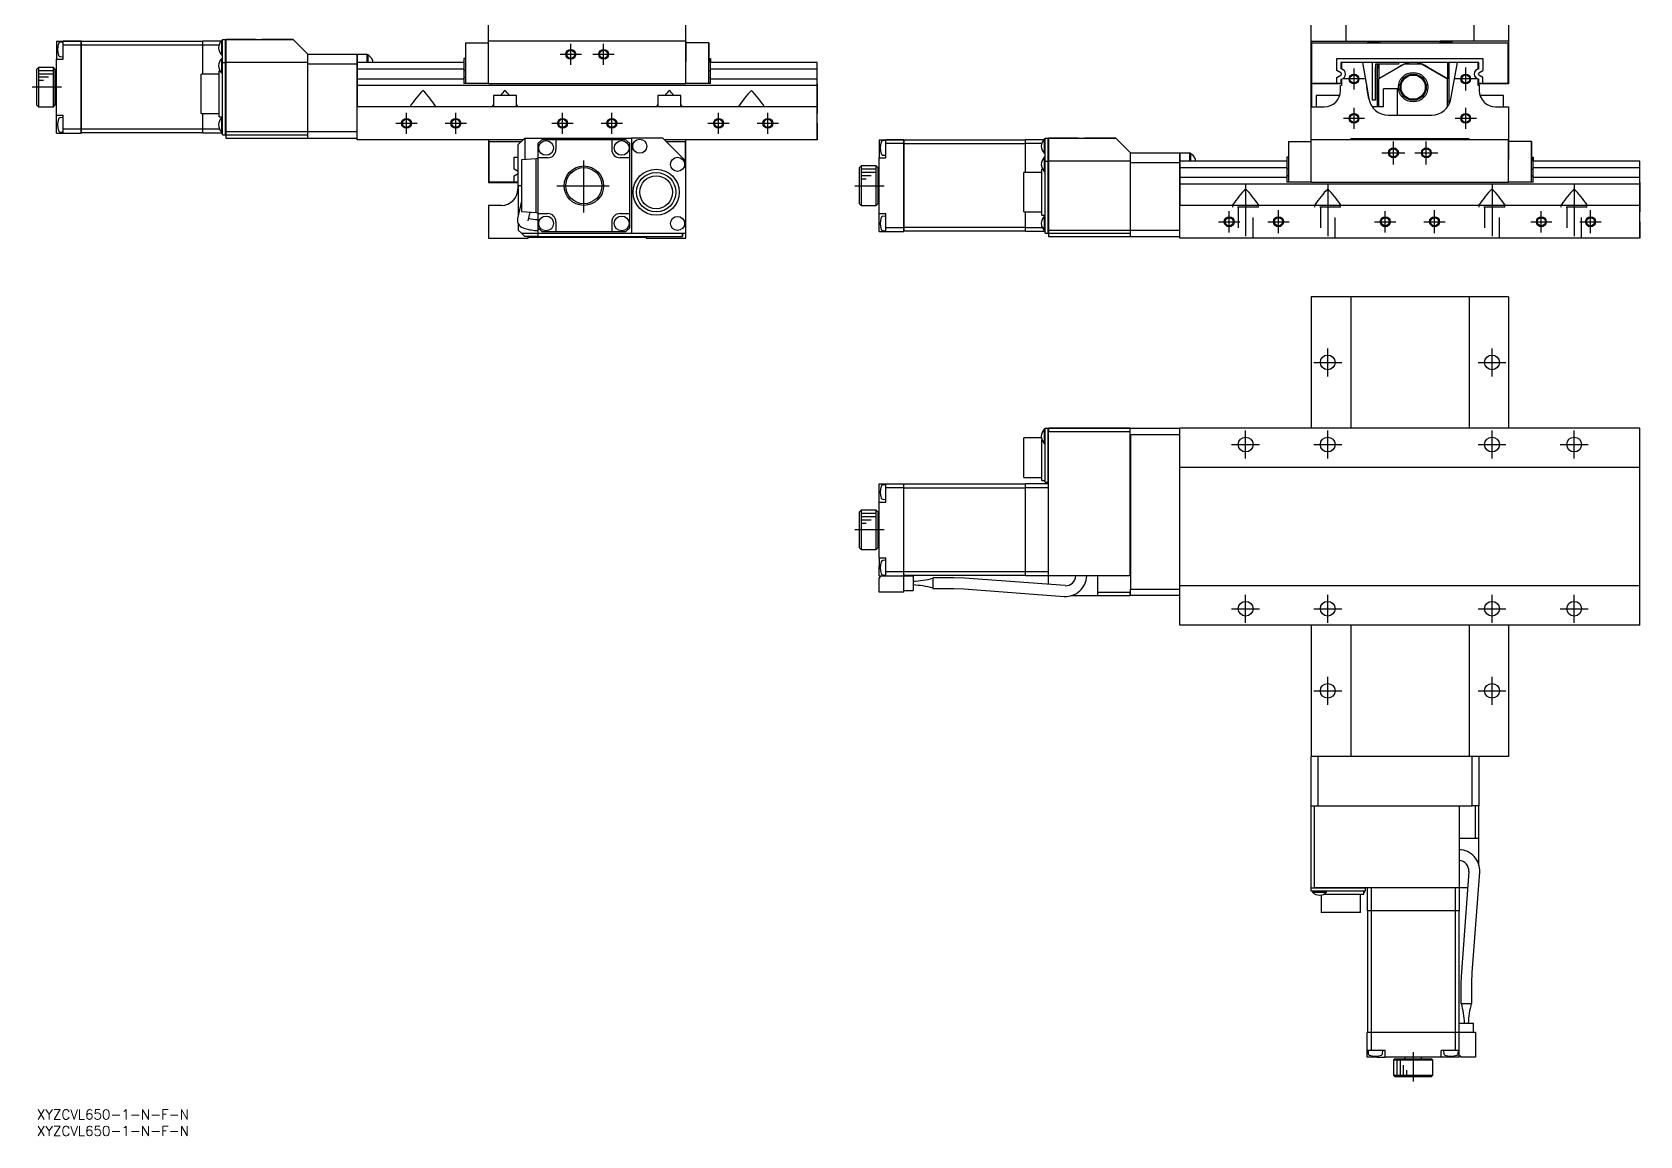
# Model space of a CAD drawing. Extents: x -1 to 997, y -8 to 826.
# Drawn here: x -1.4 to 487.9, y -8 to 328.1 of the extents above; entities that cross this region are included whole.
import ezdxf

# ---------------------------------------------------------------- set-up
doc = ezdxf.new("R2010")
doc.units = 0
doc.header["$LTSCALE"] = 0.5
doc.linetypes.add('CENTER', pattern=[50.8, 31.75, -6.35, 6.35, -6.35])
doc.linetypes.add('DASHED', pattern=[19.05, 12.7, -6.35])
for name, color, linetype in [('MSM_CENTER', 1, 'CENTER'), ('MSM_CONTINUOUS', 7, 'CONTINUOUS'), ('MSM_DASHED', 4, 'DASHED'), ('MSM_NARROW', 5, 'CONTINUOUS'), ('MSM_PART_NUMBER', 7, 'CONTINUOUS')]:
    doc.layers.add(name, color=color, linetype=linetype)
doc.styles.get("Standard").update_dxf_attribs({"font": 'txt.shx', "height": 3, "bigfont": 'bigfont.shx'})

# ---------------------------------------------------------------- blocks, each defined once
blk = doc.blocks.new('*U2')
at = {"layer": 'MSM_PART_NUMBER'}
blk.add_text('XYZCVL650-1-N-F-N', height=3, dxfattribs=at).set_placement((0, -3))
blk = doc.blocks.new('*U3')
at = {"layer": 'MSM_PART_NUMBER'}
blk.add_text('XYZCVL650-1-N-F-N', height=3, dxfattribs=at).set_placement((0, -8))

msp = doc.modelspace()

# ---------------------------------------------------------------- linework, layer by layer
at = {"layer": 'MSM_CENTER'}
for p, q in [((162.5, 318.09), (162.5, 324.55)), ((172.5, 318.09), (172.5, 324.55)), ((159.27, 321.32), (165.73, 321.32)), ((169.27, 321.32), (175.73, 321.32)), ((404.16, 313.82), (397.7, 313.82)), ((400.93, 310.59), (400.93, 317.05)), ((438.43, 313.82), (431.43, 313.82)), ((434.93, 310.32), (434.93, 317.32)), ((7.45, 311.32), (-1.45, 311.32)), ((112.5, 297.09), (112.5, 303.55)), ((127.5, 297.09), (127.5, 303.55)), ((160, 297.09), (160, 303.55)), ((175, 297.09), (175, 303.55)), ((207.5, 297.09), (207.5, 303.55)), ((222.5, 297.09), (222.5, 303.55)), ((400.93, 298.59), (400.93, 305.05)), ((434.93, 298.59), (434.93, 305.05)), ((109.27, 300.32), (115.73, 300.32)), ((124.27, 300.32), (130.73, 300.32)), ((156.77, 300.32), (163.23, 300.32)), ((171.77, 300.32), (178.23, 300.32)), ((204.27, 300.32), (210.73, 300.32)), ((219.27, 300.32), (225.73, 300.32)), ((404.16, 301.82), (397.7, 301.82)), ((438.16, 301.82), (431.7, 301.82)), ((412.93, 287.82), (412.93, 294.82)), ((422.93, 287.82), (422.93, 294.82)), ((166.5, 273.12), (166.5, 289.52)), ((409.43, 291.32), (416.43, 291.32)), ((419.43, 291.32), (426.43, 291.32)), ((158.3, 281.32), (174.7, 281.32)), ((248.98, 281.32), (257.88, 281.32)), ((367.93, 281.82), (367.93, 263.32)), ((392.93, 281.82), (392.93, 263.32)), ((442.93, 281.82), (442.93, 263.32)), ((467.93, 281.82), (467.93, 263.32)), ((359.7, 270.32), (366.16, 270.32)), ((362.93, 267.09), (362.93, 273.55)), ((374.7, 270.32), (381.16, 270.32)), ((377.93, 266.82), (377.93, 273.82)), ((407.2, 270.32), (413.66, 270.32)), ((410.43, 267.09), (410.43, 273.55)), ((422.2, 270.32), (428.66, 270.32)), ((425.43, 266.82), (425.43, 273.82)), ((454.7, 270.32), (461.16, 270.32)), ((457.93, 267.09), (457.93, 273.55)), ((469.7, 270.32), (476.16, 270.32)), ((472.93, 266.82), (472.93, 273.82)), ((392.93, 223.25), (392.93, 231.75)), ((442.93, 223.25), (442.93, 231.75)), ((388.68, 227.5), (397.18, 227.5)), ((438.68, 227.5), (447.18, 227.5)), ((367.93, 198.25), (367.93, 206.75)), ((392.93, 198.25), (392.93, 206.75)), ((442.93, 198.25), (442.93, 206.75)), ((467.93, 198.25), (467.93, 206.75)), ((363.68, 202.5), (372.18, 202.5)), ((388.68, 202.5), (397.18, 202.5)), ((438.68, 202.5), (447.18, 202.5)), ((463.68, 202.5), (472.18, 202.5)), ((257.88, 176.5), (248.98, 176.5)), ((367.93, 148.25), (367.93, 156.75)), ((392.93, 148.25), (392.93, 156.75)), ((442.93, 148.25), (442.93, 156.75)), ((467.93, 148.25), (467.93, 156.75)), ((363.68, 152.5), (372.18, 152.5)), ((388.68, 152.5), (397.18, 152.5)), ((438.68, 152.5), (447.18, 152.5)), ((463.68, 152.5), (472.18, 152.5)), ((388.68, 127.5), (397.18, 127.5)), ((392.93, 123.25), (392.93, 131.75)), ((438.68, 127.5), (447.18, 127.5)), ((442.93, 123.25), (442.93, 131.75)), ((418.93, 17.45), (418.93, 8.55))]:
    msp.add_line(p, q, dxfattribs=at)
at = {"layer": 'MSM_CONTINUOUS'}
for p, q in [((137.5, 312.32), (137.5, 335.32)), ((197.5, 312.32), (197.5, 335.32)), ((387.93, 312.32), (387.93, 335.32)), ((398.43, 335.32), (398.43, 325.32)), ((437.43, 335.32), (437.43, 325.32)), ((447.93, 335.32), (447.93, 312.32)), ((447.93, 335.32), (447.93, 322.82)), ((6, 325.32), (6, 319.82)), ((6, 325.32), (13.5, 325.32)), ((8, 325.07), (7.01, 324.98)), ((13.5, 325.32), (8, 325.32)), ((8, 319.82), (8, 325.32)), ((13.5, 324.12), (8, 324.12)), ((13.5, 325.32), (13.5, 297.32)), ((13.5, 297.32), (13.5, 325.32)), ((50.5, 325.22), (13.5, 325.22)), ((50.5, 325.22), (13.5, 325.22)), ((50.5, 324.08), (13.5, 324.08)), ((56.06, 325.32), (50.5, 325.32)), ((50.5, 315.32), (50.5, 325.32)), ((56.06, 325.32), (50.5, 325.32)), ((55.41, 324.12), (50.5, 324.12)), ((56.5, 325.47), (56.21, 325.47)), ((56.21, 325.47), (56.21, 321.17)), ((56.5, 325.82), (57.4, 325.82)), ((56.5, 296.82), (56.5, 325.82)), ((57.5, 325.72), (57.4, 325.82)), ((57.4, 296.82), (57.4, 325.82)), ((57.5, 325.82), (57.5, 296.82)), ((57.5, 325.82), (78, 325.82)), ((66.5, 325.82), (57.5, 325.82)), ((78, 325.82), (68.5, 325.82)), ((78, 325.82), (82.5, 321.32)), ((82.5, 321.32), (78, 325.82)), ((130.5, 324.82), (130.5, 312.42)), ((130.5, 324.82), (137.5, 324.82)), ((197.5, 325.32), (137.5, 325.32)), ((197.5, 324.97), (197.5, 325.32)), ((197.5, 325.32), (197.5, 319.12)), ((204.5, 324.82), (197.5, 324.82)), ((204.5, 324.82), (204.5, 318.82)), ((204.5, 312.42), (204.5, 324.82)), ((387.93, 325.32), (427.13, 325.32)), ((388.13, 324.82), (447.73, 324.82)), ((388.13, 312.42), (388.13, 324.82)), ((405.13, 324.97), (405.13, 325.32)), ((405.13, 324.97), (405.13, 325.32)), ((408.73, 324.97), (405.13, 324.97)), ((408.73, 325.32), (408.73, 324.97)), ((447.93, 325.32), (427.13, 325.32)), ((427.13, 324.97), (427.13, 325.32)), ((427.13, 324.97), (427.13, 325.32)), ((430.73, 324.97), (427.13, 324.97)), ((430.73, 325.32), (430.73, 324.97)), ((447.73, 324.82), (447.73, 312.42)), ((6, 302.82), (6, 319.82)), ((6, 319.82), (8, 319.82)), ((7.01, 320.66), (8, 320.57)), ((56.21, 321.17), (56.5, 321.17)), ((56.5, 319.97), (56.21, 319.97)), ((56.21, 319.97), (56.21, 315.67)), ((56.5, 318.82), (57.4, 318.82)), ((57.5, 318.78), (57.4, 318.82)), ((82.5, 318.82), (57.5, 318.82)), ((82.5, 295.82), (82.5, 321.32)), ((82.5, 321.32), (100.5, 321.32)), ((97.5, 318.32), (82.5, 318.32)), ((97.5, 295.32), (97.5, 321.32)), ((97.5, 315.32), (97.5, 321.32)), ((97.5, 321.22), (97.5, 305.32)), ((130, 318.82), (97.5, 318.82)), ((100.5, 318.82), (100.5, 321.32)), ((100.5, 321.32), (100.5, 318.82)), ((100.7, 321.17), (100.5, 321.17)), ((100.7, 321.17), (100.7, 318.82)), ((102.15, 319.54), (102.15, 318.82)), ((130, 320.02), (130, 312.42)), ((130.5, 320.02), (130, 320.02)), ((204.5, 320.02), (205, 320.02)), ((205, 312.42), (205, 320.02)), ((205, 320.02), (205, 318.82)), ((237.5, 318.82), (205, 318.82)), ((237.5, 295.32), (237.5, 318.82)), ((237.5, 315.32), (237.5, 318.82)), ((237.5, 315.32), (237.5, 318.82)), ((395.73, 320.02), (440.13, 320.02)), ((395.73, 316.35), (395.73, 320.02)), ((403.48, 318.82), (396.93, 318.82)), ((396.93, 318.82), (396.93, 316.9)), ((397.13, 318.82), (397.13, 316.86)), ((403.48, 318.82), (405.43, 307.78)), ((438.73, 318.82), (403.48, 318.82)), ((403.48, 318.82), (404.89, 310.82)), ((406.43, 318.82), (406.43, 307.32)), ((407.43, 318.32), (407.43, 307.32)), ((414.43, 318.32), (407.43, 318.32)), ((407.43, 318.32), (407.43, 317.32)), ((407.93, 318.32), (407.93, 305.32)), ((416.22, 318.32), (408.43, 313.82)), ((408.43, 318.32), (408.43, 313.82)), ((414.43, 318.82), (414.43, 318.32)), ((414.43, 318.82), (414.43, 318.32)), ((421.64, 318.32), (416.22, 318.32)), ((429.43, 313.82), (421.64, 318.32)), ((421.64, 318.32), (429.43, 313.82)), ((429.43, 318.82), (429.43, 313.82)), ((429.43, 318.82), (429.43, 313.82)), ((429.93, 306.82), (429.93, 318.82)), ((429.93, 306.82), (429.93, 318.82)), ((430.43, 307.78), (432.38, 318.82)), ((438.93, 318.82), (438.73, 318.82)), ((438.73, 316.86), (438.73, 318.82)), ((438.73, 316.86), (438.73, 318.82)), ((438.83, 318.42), (438.73, 318.52)), ((438.73, 318.52), (438.93, 318.32)), ((438.83, 316.88), (438.83, 318.82)), ((438.83, 318.42), (438.93, 318.32)), ((438.93, 316.9), (438.93, 318.82)), ((440.13, 320.02), (440.13, 316.35)), ((447.93, 319.82), (447.93, 312.32)), ((0.5, 317.32), (0, 316.82)), ((0, 305.82), (0, 316.82)), ((5, 317.32), (0.5, 317.32)), ((0.5, 317.32), (0.5, 305.32)), ((5, 305.32), (5, 317.32)), ((5.5, 316.82), (5, 317.32)), ((5.5, 316.82), (5.5, 305.82)), ((6, 313.82), (5.5, 313.82)), ((50, 303.32), (50, 315.32)), ((55.5, 315.32), (50, 315.32)), ((55.5, 302.32), (55.5, 316.32)), ((55.7, 316.32), (55.5, 316.32)), ((56.21, 315.67), (56.5, 315.67)), ((97.5, 316.86), (130, 316.86)), ((130, 313.78), (97.5, 313.78)), ((130.5, 316.35), (130, 316.35)), ((130.5, 314.3), (130, 314.3)), ((204.5, 316.35), (205, 316.35)), ((204.5, 314.3), (205, 314.3)), ((205, 316.86), (237.5, 316.86)), ((237.5, 313.78), (205, 313.78)), ((396.92, 315.66), (395.73, 316.35)), ((395.73, 314.3), (396.92, 314.99)), ((395.73, 312.42), (395.73, 314.3)), ((396.93, 313.75), (396.93, 312.42)), ((397.13, 313.78), (397.13, 311.82)), ((407.43, 307.32), (407.43, 317.32)), ((408.43, 305.32), (408.43, 313.82)), ((429.43, 305.37), (429.43, 313.82)), ((438.73, 311.82), (438.73, 313.78)), ((438.73, 311.82), (438.73, 313.78)), ((438.83, 311.82), (438.83, 313.76)), ((438.93, 312.42), (438.93, 313.75)), ((438.94, 315.66), (440.13, 316.35)), ((440.13, 314.3), (438.94, 314.99)), ((440.13, 312.42), (440.13, 314.3)), ((5.5, 308.82), (6, 308.82)), ((237.5, 311.82), (97.5, 311.82)), ((137.5, 312.42), (130, 312.42)), ((197.5, 312.32), (137.5, 312.32)), ((139, 308.82), (139, 305.32)), ((146, 308.82), (139, 308.82)), ((146, 305.32), (146, 308.82)), ((196, 308.82), (189, 308.82)), ((189, 308.82), (189, 305.32)), ((196, 305.32), (196, 308.82)), ((205, 312.42), (197.5, 312.42)), ((237.5, 312.32), (237.5, 305.32)), ((237.5, 311.82), (237.5, 312.32)), ((396.53, 312.32), (387.93, 312.32)), ((387.93, 305.32), (387.93, 312.32)), ((388.03, 312.32), (388.03, 305.32)), ((396.93, 312.42), (388.13, 312.42)), ((396.43, 308.82), (389.43, 308.82)), ((389.43, 308.82), (389.43, 305.32)), ((396.43, 308.37), (396.43, 308.82)), ((396.53, 312.42), (396.53, 312.32)), ((396.53, 312.42), (396.53, 312.32)), ((397.13, 311.82), (396.83, 311.82)), ((396.83, 310.32), (396.83, 311.82)), ((404.8, 311.32), (405.43, 307.78)), ((404.8, 311.32), (404.89, 310.82)), ((404.89, 310.82), (404.8, 311.32)), ((404.89, 310.82), (404.8, 311.32)), ((404.89, 310.82), (404.93, 310.82)), ((404.93, 310.61), (404.93, 310.82)), ((405.43, 307.78), (404.93, 310.61)), ((405.43, 307.78), (404.93, 310.61)), ((404.93, 310.61), (405.43, 307.78)), ((404.93, 310.61), (405.43, 307.78)), ((414.13, 310.82), (409.93, 310.82)), ((409.93, 305.32), (409.93, 310.82)), ((414.13, 302.82), (414.13, 310.82)), ((439.03, 311.82), (438.73, 311.82)), ((447.73, 312.42), (438.93, 312.42)), ((438.93, 312.42), (438.93, 311.82)), ((438.93, 311.82), (438.93, 312.42)), ((439.03, 311.82), (439.03, 310.32)), ((439.03, 311.82), (439.03, 310.32)), ((439.33, 312.32), (439.33, 312.42)), ((447.93, 312.32), (439.33, 312.32)), ((446.43, 308.82), (439.43, 308.82)), ((439.43, 308.82), (439.43, 308.37)), ((446.43, 305.32), (446.43, 308.82)), ((0, 305.82), (0.5, 305.32)), ((0.5, 305.32), (5, 305.32)), ((5, 305.32), (5.5, 305.82)), ((237.5, 305.32), (97.5, 305.32)), ((113.76, 305.32), (113.6, 305.45)), ((121.24, 305.32), (121.4, 305.45)), ((138.76, 305.32), (138.6, 305.45)), ((146.24, 305.32), (146.4, 305.45)), ((188.76, 305.32), (188.6, 305.45)), ((196.24, 305.32), (196.4, 305.45)), ((213.76, 305.32), (213.6, 305.45)), ((221.24, 305.32), (221.4, 305.45)), ((237.5, 307.78), (237.5, 303.32)), ((237.5, 305.32), (237.5, 303.32)), ((387.93, 305.32), (391.83, 305.32)), ((387.93, 295.32), (387.93, 305.32)), ((407.43, 307.32), (406.43, 307.32)), ((409.93, 305.32), (406.46, 305.32)), ((429.93, 306.82), (429.43, 306.82)), ((429.93, 306.22), (429.93, 306.82)), ((444.03, 305.32), (447.93, 305.32)), ((447.93, 305.32), (447.93, 295.32)), ((447.93, 305.32), (447.93, 301.82)), ((6, 297.32), (6, 302.82)), ((6, 302.82), (8, 302.82)), ((8, 302.07), (7.01, 301.98)), ((8, 297.32), (8, 302.82)), ((50.5, 298.56), (13.5, 298.56)), ((50, 303.32), (55.5, 303.32)), ((50.5, 297.32), (50.5, 303.32)), ((55.5, 302.32), (56.5, 302.32)), ((56.5, 301.97), (56.21, 301.97)), ((56.21, 301.97), (56.21, 297.67)), ((237.5, 300.32), (237.5, 295.32)), ((411.34, 302.82), (424.52, 302.82)), ((447.93, 298.82), (447.93, 295.32)), ((6, 297.32), (13.5, 297.32)), ((7.01, 297.66), (8, 297.57)), ((13.5, 298.52), (8, 298.52)), ((50.5, 297.42), (13.5, 297.42)), ((55.6, 298.52), (50.5, 298.52)), ((56.5, 297.32), (50.5, 297.32)), ((56.21, 297.67), (56.5, 297.67)), ((56.5, 296.82), (57.4, 296.82)), ((57.4, 296.82), (57.5, 296.92)), ((57.5, 297.82), (97.5, 297.82)), ((57.5, 296.82), (82.5, 296.82)), ((57.5, 296.72), (57.6, 296.82)), ((57.5, 296.72), (57.5, 295.82)), ((57.5, 295.82), (97.5, 295.82)), ((148, 295.32), (97.5, 295.32)), ((137.5, 295.32), (137.5, 282.32)), ((137.7, 282.42), (137.7, 294.82)), ((137.7, 294.82), (147.5, 294.82)), ((146.5, 293.82), (148.5, 295.82)), ((146.5, 281.32), (146.5, 293.82)), ((148.5, 295.82), (181, 295.82)), ((148.5, 295.82), (148.5, 289.29)), ((153.7, 295.32), (152.5, 294.12)), ((152.5, 294.12), (152.5, 268.52)), ((158, 295.32), (153.7, 295.32)), ((158, 295.32), (158, 292.32)), ((179.3, 295.32), (158, 295.32)), ((175, 295.32), (175, 292.32)), ((180.5, 294.12), (179.3, 295.32)), ((180.5, 268.52), (180.5, 294.12)), ((181, 295.82), (181, 266.82)), ((190.5, 295.82), (181, 295.82)), ((197.5, 288.82), (190.5, 295.82)), ((197.5, 288.82), (190.5, 295.82)), ((237.5, 295.32), (191, 295.32)), ((191.5, 294.82), (197.3, 294.82)), ((197.3, 294.82), (197.3, 289.02)), ((197.5, 292.82), (197.5, 295.32)), ((197.5, 288.82), (197.5, 295.32)), ((237.5, 295.32), (237.5, 295.62)), ((256.43, 295.32), (263.93, 295.32)), ((256.43, 295.32), (256.43, 289.82)), ((258.43, 295.07), (257.44, 294.98)), ((263.93, 295.32), (258.43, 295.32)), ((258.43, 289.82), (258.43, 295.32)), ((263.93, 294.12), (258.43, 294.12)), ((263.93, 295.32), (263.93, 267.32)), ((263.93, 267.32), (263.93, 295.32)), ((300.93, 295.22), (263.93, 295.22)), ((300.93, 295.22), (263.93, 295.22)), ((300.93, 294.08), (263.93, 294.08)), ((306.49, 295.32), (300.93, 295.32)), ((300.93, 285.32), (300.93, 295.32)), ((306.49, 295.32), (300.93, 295.32)), ((305.84, 294.12), (300.93, 294.12)), ((306.93, 295.47), (306.64, 295.47)), ((306.64, 295.47), (306.64, 291.17)), ((306.93, 295.82), (307.83, 295.82)), ((306.93, 266.82), (306.93, 295.82)), ((307.93, 295.72), (307.83, 295.82)), ((307.83, 266.82), (307.83, 295.82)), ((307.93, 295.82), (328.43, 295.82)), ((307.93, 295.82), (307.93, 266.82)), ((316.93, 295.82), (307.93, 295.82)), ((328.43, 295.82), (318.93, 295.82)), ((328.43, 295.82), (332.93, 291.32)), ((332.93, 291.32), (328.43, 295.82)), ((380.93, 294.82), (387.93, 294.82)), ((380.93, 294.82), (380.93, 282.42)), ((399.93, 295.32), (387.93, 295.32)), ((387.93, 282.32), (387.93, 295.32)), ((435.93, 295.62), (399.93, 295.62)), ((399.93, 295.62), (399.93, 295.32)), ((399.93, 295.62), (399.93, 295.32)), ((447.93, 295.32), (399.93, 295.32)), ((435.93, 295.32), (435.93, 295.62)), ((447.93, 282.32), (447.93, 295.32)), ((447.93, 295.32), (447.93, 294.97)), ((447.93, 295.32), (447.93, 289.32)), ((454.93, 294.82), (447.93, 294.82)), ((454.93, 282.42), (454.93, 294.82)), ((454.93, 294.82), (454.93, 288.82)), ((145.3, 286.35), (145.3, 290.02)), ((145.3, 290.02), (146.5, 290.02)), ((152, 289.54), (147.5, 289.22)), ((147.5, 289.22), (147.5, 273.42)), ((152.5, 289.57), (152, 289.54)), ((152, 273.11), (152, 289.54)), ((155.5, 289.82), (152.5, 289.82)), ((180.5, 289.82), (177.5, 289.82)), ((197.5, 288.82), (197.5, 289.82)), ((197.5, 266.82), (197.5, 288.82)), ((256.43, 289.82), (258.43, 289.82)), ((256.43, 272.82), (256.43, 289.82)), ((257.44, 290.66), (258.43, 290.57)), ((306.64, 291.17), (306.93, 291.17)), ((306.93, 289.97), (306.64, 289.97)), ((306.64, 289.97), (306.64, 285.67)), ((306.93, 288.82), (307.83, 288.82)), ((307.93, 288.78), (307.83, 288.82)), ((332.83, 288.82), (307.93, 288.82)), ((332.93, 291.32), (350.93, 291.32)), ((332.93, 265.82), (332.93, 291.32)), ((347.93, 265.32), (347.93, 291.32)), ((347.93, 288.82), (347.93, 291.32)), ((347.93, 291.22), (347.93, 275.32)), ((347.93, 286.82), (347.93, 288.82)), ((380.43, 288.82), (347.93, 288.82)), ((350.93, 291.32), (350.93, 288.82)), ((350.93, 288.82), (350.93, 291.32)), ((351.13, 291.17), (350.93, 291.17)), ((351.13, 291.17), (351.13, 288.82)), ((352.58, 289.54), (352.58, 288.82)), ((380.93, 290.02), (380.43, 290.02)), ((380.43, 290.02), (380.43, 282.42)), ((454.93, 290.02), (455.43, 290.02)), ((455.43, 282.42), (455.43, 290.02)), ((455.43, 290.02), (455.43, 288.82)), ((487.93, 288.82), (455.43, 288.82)), ((487.93, 265.32), (487.93, 288.82)), ((487.93, 285.32), (487.93, 288.82)), ((487.93, 285.32), (487.93, 288.82)), ((146.49, 285.66), (145.3, 286.35)), ((145.3, 284.3), (146.49, 284.99)), ((145.3, 282.42), (145.3, 284.3)), ((250.93, 287.32), (250.43, 286.82)), ((250.43, 275.82), (250.43, 286.82)), ((255.43, 287.32), (250.93, 287.32)), ((250.93, 287.32), (250.93, 275.32)), ((255.43, 275.32), (255.43, 287.32)), ((255.93, 286.82), (255.43, 287.32)), ((255.93, 286.82), (255.93, 275.82)), ((300.43, 273.32), (300.43, 285.32)), ((305.93, 285.32), (300.43, 285.32)), ((305.93, 272.32), (305.93, 286.32)), ((306.13, 286.32), (305.93, 286.32)), ((306.64, 285.67), (306.93, 285.67)), ((347.93, 288.32), (332.93, 288.32)), ((347.93, 286.86), (380.43, 286.86)), ((380.93, 286.35), (380.43, 286.35)), ((380.93, 284.3), (380.43, 284.3)), ((454.93, 286.35), (455.43, 286.35)), ((454.93, 284.3), (455.43, 284.3)), ((455.43, 286.86), (487.93, 286.86)), ((137.5, 282.32), (146.1, 282.32)), ((146.5, 282.42), (137.7, 282.42)), ((146.1, 282.32), (146.1, 282.42)), ((146.1, 282.32), (146.1, 282.42)), ((146.4, 281.82), (146.4, 280.32)), ((146.4, 281.82), (146.5, 281.82)), ((147.5, 281.32), (146.5, 281.32)), ((146.5, 281.32), (146.5, 272.3)), ((256.43, 283.82), (255.93, 283.82)), ((380.43, 283.78), (347.93, 283.78)), ((487.93, 281.82), (347.93, 281.82)), ((387.93, 282.42), (380.43, 282.42)), ((447.93, 282.32), (387.93, 282.32)), ((455.43, 282.42), (447.93, 282.42)), ((487.93, 283.78), (455.43, 283.78)), ((487.93, 282.32), (487.93, 275.32)), ((487.93, 281.82), (487.93, 282.32)), ((137.5, 275.32), (137.5, 265.32)), ((141.4, 275.32), (137.5, 275.32)), ((147.5, 276.58), (146.28, 271.34)), ((250.43, 275.82), (250.93, 275.32)), ((250.93, 275.32), (255.43, 275.32)), ((255.43, 275.32), (255.93, 275.82)), ((255.93, 278.82), (256.43, 278.82)), ((487.93, 275.32), (347.93, 275.32)), ((364.03, 275.45), (364.05, 275.56)), ((364.19, 275.32), (364.03, 275.45)), ((371.67, 275.32), (371.83, 275.45)), ((371.83, 275.45), (371.81, 275.56)), ((389.03, 275.45), (389.05, 275.56)), ((389.19, 275.32), (389.03, 275.45)), ((396.67, 275.32), (396.83, 275.45)), ((396.83, 275.45), (396.81, 275.56)), ((439.03, 275.45), (439.05, 275.56)), ((439.19, 275.32), (439.03, 275.45)), ((446.67, 275.32), (446.83, 275.45)), ((446.83, 275.45), (446.81, 275.56)), ((464.03, 275.45), (464.05, 275.56)), ((464.19, 275.32), (464.03, 275.45)), ((471.67, 275.32), (471.83, 275.45)), ((471.83, 275.45), (471.81, 275.56)), ((487.93, 277.78), (487.93, 273.32)), ((487.93, 275.32), (487.93, 273.32)), ((146.5, 269.8), (146.5, 267.82)), ((147.5, 273.42), (152, 273.11)), ((149.49, 270.59), (150.11, 273.24)), ((152, 273.11), (152.5, 273.07)), ((152.5, 272.82), (155.5, 272.82)), ((158, 270.32), (158, 267.32)), ((175, 270.32), (175, 267.32)), ((177.5, 272.82), (180.5, 272.82)), ((256.43, 272.82), (258.43, 272.82)), ((256.43, 267.32), (256.43, 272.82)), ((258.43, 272.07), (257.44, 271.98)), ((258.43, 267.32), (258.43, 272.82)), ((300.43, 273.32), (305.93, 273.32)), ((300.93, 267.32), (300.93, 273.32)), ((305.93, 272.32), (306.93, 272.32)), ((306.93, 271.97), (306.64, 271.97)), ((306.64, 271.97), (306.64, 267.67)), ((487.93, 270.32), (487.93, 265.32)), ((137.5, 265.32), (149.5, 265.32)), ((146.5, 267.82), (147.5, 266.82)), ((147.5, 266.82), (152.5, 266.82)), ((147.5, 266.82), (148.5, 265.82)), ((152.5, 265.82), (148.5, 265.82)), ((149.5, 265.32), (149.5, 265.62)), ((149.5, 265.62), (185.5, 265.62)), ((149.5, 265.32), (149.5, 265.62)), ((152.5, 268.52), (153.7, 267.32)), ((152.5, 268.52), (152.5, 266.82)), ((152.5, 266.82), (181, 266.82)), ((152.5, 266.72), (152.6, 266.82)), ((152.5, 266.72), (152.5, 265.82)), ((196.5, 266.72), (152.5, 266.72)), ((152.5, 265.82), (196.5, 265.82)), ((153.7, 267.32), (158, 267.32)), ((158, 267.32), (179.3, 267.32)), ((179.3, 267.32), (180.5, 268.52)), ((181, 266.82), (197.5, 266.82)), ((185.5, 265.62), (185.5, 265.32)), ((185.5, 265.32), (197.5, 265.32)), ((196.5, 266.82), (196.5, 265.82)), ((196.5, 265.82), (196.5, 266.82)), ((197.5, 265.32), (197.5, 266.82)), ((197.5, 265.32), (197.5, 266.82)), ((256.43, 267.32), (263.93, 267.32)), ((257.44, 267.66), (258.43, 267.57)), ((263.93, 268.52), (258.43, 268.52)), ((300.93, 268.56), (263.93, 268.56)), ((300.93, 267.42), (263.93, 267.42)), ((306.03, 268.52), (300.93, 268.52)), ((306.93, 267.32), (300.93, 267.32)), ((306.64, 267.67), (306.93, 267.67)), ((306.93, 266.82), (307.83, 266.82)), ((307.83, 266.82), (307.93, 266.92)), ((307.93, 267.82), (347.93, 267.82)), ((307.93, 266.82), (332.93, 266.82)), ((307.93, 266.72), (308.03, 266.82)), ((307.93, 266.72), (307.93, 265.82)), ((307.93, 265.82), (347.93, 265.82)), ((487.93, 265.32), (347.93, 265.32)), ((487.93, 265.32), (487.93, 265.62)), ((387.93, 247.5), (387.93, 207.5)), ((399.93, 247.5), (387.93, 247.5)), ((399.93, 247.5), (399.93, 207.5)), ((435.93, 247.5), (399.93, 247.5)), ((435.93, 247.5), (435.93, 207.5)), ((447.93, 247.5), (435.93, 247.5)), ((447.93, 247.5), (447.93, 207.5)), ((306.64, 207.15), (306.64, 202.85)), ((306.93, 207.15), (306.64, 207.15)), ((306.93, 207.5), (307.83, 207.5)), ((306.93, 191), (306.93, 207.5)), ((307.93, 207.4), (307.83, 207.5)), ((307.83, 191), (307.83, 207.5)), ((307.93, 207.5), (307.93, 206.5)), ((307.93, 207.5), (332.83, 207.5)), ((332.83, 207.5), (307.93, 207.5)), ((307.93, 206.5), (332.83, 206.5)), ((307.93, 206.5), (308.03, 206.5)), ((307.93, 162.5), (307.93, 206.5)), ((308.03, 206.5), (332.83, 206.5)), ((332.83, 206.5), (332.83, 207.5)), ((332.83, 207.5), (332.93, 207.4)), ((332.83, 207.5), (332.93, 207.4)), ((332.93, 206.5), (332.83, 206.5)), ((332.83, 162.5), (332.83, 206.5)), ((332.93, 207.5), (347.83, 207.5)), ((347.93, 207.4), (347.83, 207.5)), ((487.93, 207.5), (347.93, 207.5)), ((347.93, 195.5), (347.93, 207.5)), ((487.93, 195.5), (487.93, 207.5)), ((300.43, 192.5), (300.43, 204.5)), ((305.77, 204.5), (300.43, 204.5)), ((305.93, 191.5), (305.93, 203.92)), ((306.64, 202.85), (306.93, 202.85)), ((332.93, 205.5), (332.93, 158.5)), ((347.93, 205.5), (332.93, 205.5)), ((300.43, 192.5), (305.93, 192.5)), ((305.93, 191.5), (306.93, 191.5)), ((306.64, 191.5), (306.64, 191.35)), ((306.64, 191.35), (306.93, 191.35)), ((306.93, 191), (307.83, 191)), ((307.83, 191), (307.93, 191.1)), ((487.93, 195.5), (347.93, 195.5)), ((347.93, 159.5), (347.93, 195.5)), ((487.93, 159.5), (487.93, 195.5)), ((256.43, 190.5), (263.93, 190.5)), ((256.43, 187.5), (256.43, 190.5)), ((256.43, 168), (256.43, 187.5)), ((258.43, 190.25), (257.44, 190.16)), ((258.43, 189.3), (258.43, 190.5)), ((263.93, 189.3), (258.43, 189.3)), ((258.43, 185), (258.43, 189.3)), ((263.93, 189.3), (263.93, 190.5)), ((300.93, 190.4), (263.93, 190.4)), ((263.93, 163.7), (263.93, 189.3)), ((300.93, 189.26), (263.93, 189.26)), ((300.93, 189.3), (300.93, 190.5)), ((307.93, 190.5), (300.93, 190.5)), ((307.93, 189.3), (300.93, 189.3)), ((300.93, 163.7), (300.93, 189.3)), ((250.93, 182.5), (250.43, 182)), ((250.43, 171), (250.43, 182)), ((250.93, 182.5), (250.93, 170.5)), ((255.43, 182.5), (250.93, 182.5)), ((255.43, 170.5), (255.43, 182.5)), ((255.93, 182), (255.43, 182.5)), ((255.93, 182), (255.93, 171)), ((256.43, 185), (258.43, 185)), ((257.44, 185.84), (258.43, 185.75)), ((256.43, 179), (255.93, 179)), ((255.93, 174), (256.43, 174)), ((250.43, 171), (250.93, 170.5)), ((250.93, 170.5), (255.43, 170.5)), ((255.43, 170.5), (255.93, 171)), ((256.43, 168), (256.43, 165.5)), ((256.43, 168), (258.43, 168)), ((258.43, 167.25), (257.44, 167.16)), ((258.43, 163.7), (258.43, 168)), ((256.43, 162.5), (256.43, 165.5)), ((256.43, 162.5), (266.73, 162.5)), ((256.43, 157.5), (256.43, 162)), ((256.43, 162), (256.73, 162)), ((256.73, 162), (256.73, 162.5)), ((257.44, 162.84), (258.43, 162.75)), ((258.43, 162.5), (258.43, 163.7)), ((263.93, 163.7), (258.43, 163.7)), ((300.93, 163.74), (263.93, 163.74)), ((263.93, 157.5), (263.93, 163.7)), ((300.93, 162.6), (263.93, 162.6)), ((266.73, 162.5), (266.73, 158.1)), ((272.73, 161.95), (272.73, 158.65)), ((279.12, 161.95), (272.73, 161.95)), ((282.38, 161.83), (279.12, 161.95)), ((312.95, 159.53), (282.38, 161.83)), ((300.93, 162.5), (300.93, 163.7)), ((307.93, 163.7), (300.93, 163.7)), ((307.83, 162.5), (300.93, 162.5)), ((307.83, 162.5), (307.93, 162.6)), ((332.83, 162.5), (307.93, 162.5)), ((307.93, 159.91), (307.93, 162.5)), ((322.93, 156.5), (322.93, 162.5)), ((332.93, 162.5), (332.83, 162.5)), ((263.93, 157.5), (256.43, 157.5)), ((263.93, 158.1), (266.73, 158.1)), ((272.73, 158.65), (279.12, 158.65)), ((279.12, 158.65), (282.14, 158.54)), ((282.14, 158.54), (312.71, 156.24)), ((322.93, 157.5), (332.83, 157.5)), ((332.83, 157.5), (332.93, 157.64)), ((332.83, 156.5), (332.83, 157.5)), ((332.93, 156.5), (332.93, 158.5)), ((332.93, 158.5), (347.93, 158.5)), ((487.93, 159.5), (347.93, 159.5)), ((347.93, 147.5), (347.93, 159.5)), ((487.93, 147.5), (487.93, 159.5)), ((315, 156.5), (332.83, 156.5)), ((332.93, 156.6), (332.83, 156.5)), ((347.83, 156.5), (332.93, 156.5)), ((347.83, 156.5), (347.93, 156.6)), ((487.93, 147.5), (347.93, 147.5)), ((387.93, 147.5), (387.93, 107.5)), ((399.93, 147.5), (399.93, 107.5)), ((435.93, 147.5), (435.93, 107.5)), ((447.93, 147.5), (447.93, 107.5)), ((399.93, 107.5), (387.93, 107.5)), ((388.03, 107.5), (387.93, 107.4)), ((387.93, 92.5), (387.93, 107.4)), ((389.93, 107.5), (389.93, 92.5)), ((435.93, 107.5), (399.93, 107.5)), ((447.93, 107.5), (435.93, 107.5)), ((436.93, 92.5), (436.93, 107.5)), ((438.93, 107.4), (438.83, 107.5)), ((438.93, 107.4), (438.93, 92.5)), ((387.93, 92.5), (436.93, 92.5)), ((387.93, 67.5), (387.93, 92.5)), ((388.93, 67.5), (388.93, 92.5)), ((388.93, 67.6), (388.93, 92.5)), ((432.93, 92.5), (432.93, 92.4)), ((432.93, 92.4), (432.93, 67.5)), ((438.93, 92.5), (436.93, 92.5)), ((437.93, 82.5), (437.93, 92.5)), ((438.93, 74.57), (438.93, 92.5)), ((438.93, 82.5), (432.93, 82.5)), ((435.9, 72.53), (433.6, 41.96)), ((436.89, 41.71), (439.19, 72.28)), ((387.93, 67.5), (388.03, 67.5)), ((387.93, 67.4), (388.03, 67.5)), ((404.43, 67.4), (387.93, 67.4)), ((387.93, 66.5), (387.93, 67.4)), ((404.43, 66.5), (387.93, 66.5)), ((388.03, 67.5), (388.83, 67.5)), ((388.28, 66.5), (388.28, 66.21)), ((388.28, 66.21), (392.58, 66.21)), ((388.83, 67.5), (388.93, 67.5)), ((388.93, 67.5), (388.93, 67.6)), ((432.93, 67.5), (388.93, 67.5)), ((390.93, 65.34), (390.93, 60)), ((403.93, 65.5), (391.51, 65.5)), ((392.58, 66.21), (392.58, 66.5)), ((402.93, 60), (402.93, 65.5)), ((403.93, 65.5), (403.93, 66.5)), ((403.93, 66.21), (404.08, 66.21)), ((404.08, 66.21), (404.08, 66.5)), ((404.43, 67.4), (404.33, 67.5)), ((404.43, 66.5), (404.43, 67.4)), ((404.93, 67.5), (404.93, 60.5)), ((406.13, 67.5), (406.13, 60.5)), ((431.73, 67.5), (431.73, 60.5)), ((432.93, 67.4), (432.83, 67.5)), ((435.52, 67.5), (432.93, 67.5)), ((432.93, 67.4), (432.93, 60.5)), ((402.93, 60), (390.93, 60)), ((406.13, 60.5), (404.93, 60.5)), ((405.03, 60.5), (405.03, 23.5)), ((431.73, 60.5), (406.13, 60.5)), ((406.17, 60.5), (406.17, 23.5)), ((431.69, 60.5), (431.69, 23.5)), ((432.93, 60.5), (431.73, 60.5)), ((432.83, 60.5), (432.83, 23.5)), ((433.6, 41.96), (433.48, 38.69)), ((436.78, 38.69), (436.89, 41.71)), ((433.48, 38.69), (433.48, 32.3)), ((436.78, 32.3), (436.78, 38.69)), ((433.48, 32.3), (436.78, 32.3)), ((432.93, 16), (432.93, 26.3)), ((432.93, 26.3), (437.33, 26.3)), ((437.33, 23.5), (437.33, 26.3)), ((406.13, 23.5), (404.93, 23.5)), ((404.93, 16), (404.93, 23.5)), ((406.13, 23.5), (406.13, 18)), ((431.73, 23.5), (406.13, 23.5)), ((431.73, 23.5), (431.73, 18)), ((437.93, 23.5), (431.73, 23.5)), ((437.93, 23.5), (437.93, 16)), ((406.13, 18), (404.93, 18)), ((407.93, 16), (404.93, 16)), ((405.18, 18), (405.27, 17.01)), ((410.43, 18), (406.13, 18)), ((407.93, 16), (410.43, 16)), ((409.59, 17.01), (409.68, 18)), ((410.43, 16), (410.43, 18)), ((429.93, 16), (410.43, 16)), ((413.43, 15.5), (412.93, 15)), ((424.93, 15), (412.93, 15)), ((412.93, 15), (412.93, 10.5)), ((413.43, 15.5), (424.43, 15.5)), ((416.43, 16), (416.43, 15.5)), ((421.43, 15.5), (421.43, 16)), ((424.93, 15), (424.43, 15.5)), ((424.93, 10.5), (424.93, 15)), ((431.73, 18), (427.43, 18)), ((427.43, 16), (427.43, 18)), ((428.18, 18), (428.27, 17.01)), ((432.93, 16), (429.93, 16)), ((432.93, 18), (431.73, 18)), ((432.59, 17.01), (432.68, 18)), ((433.43, 16.3), (432.93, 16.3)), ((433.43, 16), (433.43, 16.3)), ((437.93, 16), (433.43, 16)), ((412.93, 10.5), (424.93, 10.5)), ((412.93, 10.5), (413.43, 10)), ((424.43, 10), (413.43, 10)), ((424.43, 10), (424.93, 10.5))]:
    msp.add_line(p, q, dxfattribs=at)
for centre, radius in [((162.5, 321.32), 1.23), ((172.5, 321.32), 1.23), ((400.93, 313.82), 1.23), ((418.93, 311.32), 4.5), ((418.93, 311.32), 4), ((418.93, 311.32), 3.7), ((434.93, 313.82), 1.23), ((112.5, 300.32), 1.23), ((127.5, 300.32), 1.23), ((160, 300.32), 1.23), ((175, 300.32), 1.23), ((207.5, 300.32), 1.23), ((222.5, 300.32), 1.23), ((400.93, 301.82), 1.23), ((434.93, 301.82), 1.23), ((155, 292.82), 2.25), ((178, 292.82), 2.25), ((183.5, 293.32), 2.15), ((195, 287.82), 2.15), ((412.93, 291.32), 1.23), ((422.93, 291.32), 1.23), ((166.5, 281.32), 6), ((166.5, 281.32), 5.5), ((188.5, 279.32), 7), ((188.5, 279.32), 6), ((188.5, 279.32), 5), ((155, 269.82), 2.25), ((178, 269.82), 2.25), ((195, 269.82), 2.15), ((362.93, 270.32), 1.23), ((377.93, 270.32), 1.23), ((410.43, 270.32), 1.23), ((425.43, 270.32), 1.23), ((457.93, 270.32), 1.23), ((472.93, 270.32), 1.23), ((392.93, 227.5), 2.25), ((442.93, 227.5), 2.25), ((367.93, 202.5), 2.25), ((392.93, 202.5), 2.25), ((442.93, 202.5), 2.25), ((467.93, 202.5), 2.25), ((367.93, 152.5), 2.25), ((392.93, 152.5), 2.25), ((442.93, 152.5), 2.25), ((467.93, 152.5), 2.25), ((392.93, 127.5), 2.25), ((442.93, 127.5), 2.25)]:
    msp.add_circle(centre, radius, dxfattribs=at)
for centre, radius, start, end in [((12.3, 322.82), 6, 162.3708, 197.6292), ((7.06, 324.49), 0.5, 95, 162.3708), ((58.3, 323.32), 3, 134.22, 225.78), ((7.06, 321.16), 0.5, 197.6292, 265), ((58.3, 317.82), 3, 134.22, 225.78), ((99.14, 318.32), 3.25, 22.061, 61.2734), ((410.93, 318.32), 2.85, 180, 208.6943), ((418.93, 311.32), 7.5, 51.3689, 128.631), ((426.93, 318.32), 2.85, 331.3055, 10.1042), ((396.73, 315.32), 0.388, 300, 60), ((396.73, 315.32), 1.59, 75.406, 82.7624), ((396.73, 315.32), 1.59, 277.2376, 284.594), ((396.73, 315.32), 1.59, 284.594, 75.406), ((439.13, 315.32), 1.59, 97.2376, 262.7624), ((439.13, 315.32), 1.59, 104.594, 255.406), ((439.13, 315.32), 0.388, 120, 240), ((139.93, 288.37), 31.38, 135.6092, 147.0188), ((95.07, 288.37), 31.38, 32.9812, 44.3908), ((164.93, 288.37), 31.38, 135.6092, 139.326), ((120.07, 288.37), 31.38, 40.674, 44.3908), ((214.93, 288.37), 31.38, 135.6092, 139.326), ((170.07, 288.37), 31.38, 40.674, 44.3908), ((239.93, 288.37), 31.38, 135.6092, 147.0188), ((195.07, 288.37), 31.38, 32.9812, 44.3908), ((391.83, 310.32), 5, 270, 0), ((444.03, 310.32), 5, 180, 270), ((444.03, 310.32), 5, 180, 270), ((164.93, 288.37), 31.38, 145.7006, 147.0188), ((120.07, 288.37), 31.38, 32.9812, 34.2994), ((214.93, 288.37), 31.38, 145.7006, 147.0188), ((170.07, 288.37), 31.38, 32.9812, 34.2994), ((411.34, 308.82), 6, 190, 270), ((410.93, 304.32), 2.85, 151.3058, 159.459), ((424.52, 308.82), 6, 270, 350), ((12.3, 299.82), 6, 162.3708, 197.6292), ((7.06, 301.49), 0.5, 95, 162.3708), ((58.3, 299.82), 3, 134.22, 225.78), ((7.06, 298.16), 0.5, 197.6292, 265), ((262.73, 292.82), 6, 162.3708, 197.6292), ((257.49, 294.49), 0.5, 95, 162.3708), ((308.73, 293.32), 3, 134.22, 225.78), ((155.5, 292.32), 2.5, 270, 360), ((177.5, 292.32), 2.5, 180, 270), ((257.49, 291.16), 0.5, 197.6292, 265), ((308.73, 287.82), 3, 134.22, 225.78), ((349.57, 288.32), 3.25, 22.061, 61.2734), ((141.4, 280.32), 5, 270, 0), ((394.31, 254.87), 36.66, 136.0228, 145.6264), ((341.55, 254.87), 36.66, 34.3736, 43.9772), ((419.31, 254.87), 36.66, 136.0228, 145.6264), ((366.55, 254.87), 36.66, 34.3736, 43.9772), ((469.31, 254.87), 36.66, 136.0228, 145.6264), ((416.55, 254.87), 36.66, 34.3736, 43.9772), ((494.31, 254.87), 36.66, 136.0228, 145.6264), ((441.55, 254.87), 36.66, 34.3736, 43.9772), ((148.91, 270.95), 2.67, 172.8096, 260.973), ((152.53, 280.89), 9.91, 253.2914, 269.8447), ((155.5, 270.32), 2.5, 360, 90), ((177.5, 270.32), 2.5, 90, 180), ((262.73, 269.82), 6, 162.3708, 197.6292), ((257.49, 271.49), 0.5, 95, 162.3708), ((308.73, 269.82), 3, 134.22, 225.78), ((152.56, 280.95), 13.28, 252.1748, 269.7441), ((257.49, 268.16), 0.5, 197.6292, 265), ((308.73, 205), 3, 134.22, 225.78), ((308.73, 193.5), 3, 199.4712, 201.0395), ((308.73, 193.5), 3, 221.8103, 225.78), ((262.73, 188), 6, 162.3708, 197.6292), ((257.49, 189.67), 0.5, 95, 162.3708), ((257.49, 186.33), 0.5, 197.6292, 265), ((262.73, 165), 6, 162.3708, 197.6292), ((257.49, 166.67), 0.5, 95, 162.3708), ((257.49, 163.33), 0.5, 197.6292, 265), ((265.27, 189.71), 28.89, 272.8902, 284.9579), ((313.08, 162.72), 6.49, 266.7108, 358.0467), ((313.08, 162.71), 3.19, 267.716, 356.1801), ((265.32, 131.16), 28.62, 74.9841, 87.1678), ((432.71, 72.65), 6.49, 356.7108, 88.0467), ((432.72, 72.65), 3.19, 357.716, 86.1801), ((390.43, 68.3), 3, 224.22, 315.78), ((401.93, 68.3), 3, 289.4712, 291.0395), ((401.93, 68.3), 3, 311.8103, 315.78), ((405.72, 24.84), 28.89, 2.8902, 14.9579), ((464.27, 24.89), 28.62, 164.9841, 177.1678), ((405.76, 17.06), 0.5, 185, 252.3708), ((407.43, 22.3), 6, 252.3708, 287.6292), ((409.1, 17.06), 0.5, 287.6292, 355), ((428.76, 17.06), 0.5, 185, 252.3708), ((430.43, 22.3), 6, 252.3708, 287.6292), ((432.1, 17.06), 0.5, 287.6292, 355)]:
    msp.add_arc(centre, radius, start, end, dxfattribs=at)
at = {"layer": 'MSM_DASHED'}
for p, q in [((364.03, 274.82), (364.03, 275.45)), ((371.83, 274.82), (364.03, 274.82)), ((365.68, 274.82), (365.68, 265.32)), ((370.18, 265.32), (370.18, 274.82)), ((371.83, 274.82), (371.83, 275.45)), ((389.03, 274.82), (389.03, 275.45)), ((396.83, 274.82), (389.03, 274.82)), ((390.68, 274.82), (390.68, 265.32)), ((395.18, 265.32), (395.18, 274.82)), ((396.83, 274.82), (396.83, 275.45)), ((439.03, 274.82), (439.03, 275.45)), ((446.83, 274.82), (439.03, 274.82)), ((440.68, 274.82), (440.68, 265.32)), ((445.18, 265.32), (445.18, 274.82)), ((446.83, 274.82), (446.83, 275.45)), ((464.03, 274.82), (464.03, 275.45)), ((471.83, 274.82), (464.03, 274.82)), ((465.68, 274.82), (465.68, 265.32)), ((470.18, 265.32), (470.18, 274.82)), ((471.83, 274.82), (471.83, 275.45))]:
    msp.add_line(p, q, dxfattribs=at)
at = {"layer": 'MSM_NARROW'}
for p, q in [((5, 316.32), (0.5, 316.32)), ((5, 315.32), (0.5, 315.32)), ((3.5, 314.32), (0.5, 314.32)), ((2, 313.32), (0.5, 313.32)), ((255.43, 286.32), (250.93, 286.32)), ((255.43, 285.32), (250.93, 285.32)), ((253.93, 284.32), (250.93, 284.32)), ((252.43, 283.32), (250.93, 283.32)), ((255.43, 181.5), (250.93, 181.5)), ((255.43, 180.5), (250.93, 180.5)), ((253.93, 179.5), (250.93, 179.5)), ((252.43, 178.5), (250.93, 178.5)), ((413.93, 15), (413.93, 10.5)), ((414.93, 15), (414.93, 10.5)), ((415.93, 13.5), (415.93, 10.5)), ((416.93, 12), (416.93, 10.5))]:
    msp.add_line(p, q, dxfattribs=at)
for centre in [(162.5, 321.32), (172.5, 321.32), (400.93, 313.82), (434.93, 313.82), (112.5, 300.32), (127.5, 300.32), (160, 300.32), (175, 300.32), (207.5, 300.32), (222.5, 300.32), (400.93, 301.82), (434.93, 301.82), (412.93, 291.32), (422.93, 291.32), (362.93, 270.32), (377.93, 270.32), (410.43, 270.32), (425.43, 270.32), (457.93, 270.32), (472.93, 270.32)]:
    msp.add_circle(centre, 1.5, dxfattribs=at)

# ---------------------------------------------------------------- block references
at = {"layer": 'MSM_CONTINUOUS'}
for name in ['*U2', '*U3']:
    msp.add_blockref(name, (0, 0), dxfattribs=at)

doc.saveas('drawing.dxf')
